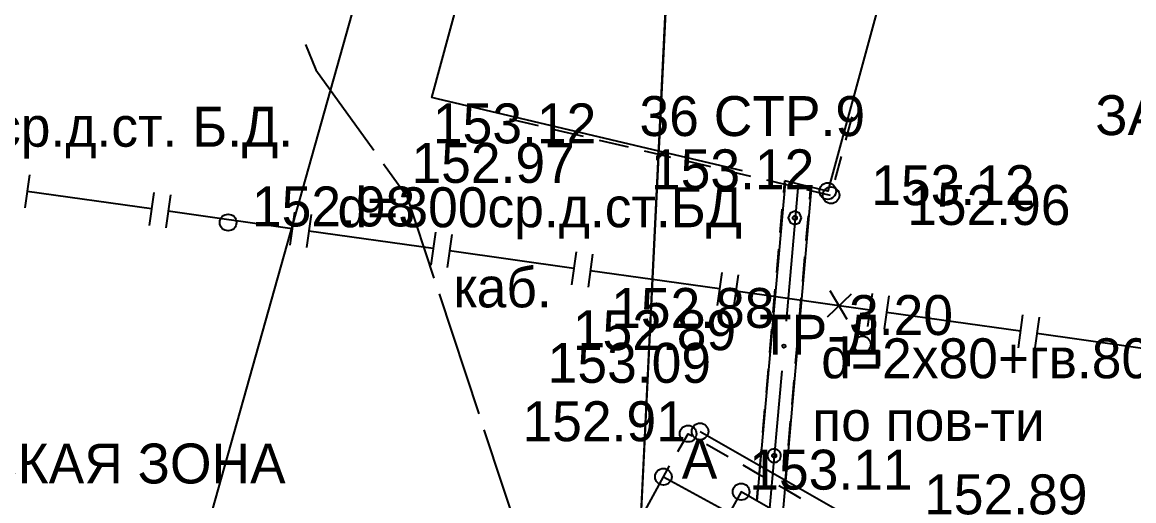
# Model space of a CAD drawing. Header units: metres. Extents: x -2743 to 126, y 13385 to 13916.
# Drawn here: x -1959.83 to -1926.43, y 13708.42 to 13722.8 of the extents above; entities that cross this region are included whole.
import ezdxf

# ---------------------------------------------------------------- set-up
doc = ezdxf.new("R2010")
doc.units = ezdxf.units.M
for name, color, linetype in [('0_геоподоснова', 7, 'Continuous'), ('output[1-12]_3_ДЖКХ-24_03233kl$0$Красные линии', 7, 'Continuous'), ('output[1-12]_3_ДЖКХ-24_03233tp$0$Горизонтали', 7, 'Continuous'), ('output[1-12]_3_ДЖКХ-24_03233tp$0$Граница улицы', 7, 'Continuous'), ('output[1-12]_3_ДЖКХ-24_03233tp$0$Здания', 7, 'Continuous'), ('output[1-12]_3_ДЖКХ-24_03233up$0$Водопровод', 7, 'Continuous'), ('output[1-12]_3_ДЖКХ-24_03233up$0$Газопровод', 7, 'Continuous'), ('output[1-12]_3_ДЖКХ-24_03233up$0$Кабель электрический', 7, 'Continuous'), ('output[1-12]_brd$0$Граница заказа', 7, 'Continuous'), ('output[19-22]_3_ДЖКХ-25_01840tp$0$Бортовой камень', 7, 'Continuous'), ('output[19-22]_3_ДЖКХ-25_01840tp$0$Горизонтали', 7, 'Continuous'), ('output[19-22]_3_ДЖКХ-25_01840tp$0$Граница улицы', 7, 'Continuous'), ('output[19-22]_3_ДЖКХ-25_01840tp$0$Здания', 7, 'Continuous'), ('output[19-22]_3_ДЖКХ-25_01840tp$0$Номер дома', 7, 'Continuous'), ('output[19-22]_3_ДЖКХ-25_01840tp$0$Фонтаны', 7, 'Continuous'), ('output[19-22]_3_ДЖКХ-25_01840up$0$Водосток', 7, 'Continuous'), ('output[19-22]_3_ДЖКХ-25_01840up$0$Газопровод', 7, 'Continuous'), ('output[19-22]_3_ДЖКХ-25_01840up$0$Теплосеть', 7, 'Continuous'), ('output[19-22]_brd$0$Граница заказа', 7, 'Continuous')]:
    doc.layers.add(name, color=color, linetype=linetype)

msp = doc.modelspace()

# ---------------------------------------------------------------- linework, layer by layer
at = {"layer": 'output[1-12]_3_ДЖКХ-24_03233tp$0$Горизонтали'}
msp.add_circle((-1953.642, 13716.782), 0.25, dxfattribs=at)
at = {"layer": 'output[1-12]_3_ДЖКХ-24_03233tp$0$Граница улицы'}
for points in [[(-1945.193, 13719.902), (-1944.329, 13719.696)], [(-1943.842, 13719.58), (-1942.978, 13719.374)], [(-1942.492, 13719.259), (-1941.628, 13719.053)], [(-1941.141, 13718.937), (-1940.709, 13718.834)]]:
    msp.add_lwpolyline(points, dxfattribs=at)
at = {"layer": 'output[1-12]_3_ДЖКХ-24_03233tp$0$Здания'}
msp.add_lwpolyline([(-1940.705, 13718.928), (-1947.363, 13720.502), (-1947.522, 13720.54), (-1944.869, 13730.316), (-1944.712, 13730.278), (-1940.203, 13729.18)], dxfattribs=at)
at = {"layer": 'output[1-12]_3_ДЖКХ-24_03233up$0$Водопровод'}
msp.add_lwpolyline([(-1955.426, 13703.479), (-1946.633, 13734.745)], dxfattribs=at)
at = {"layer": 'output[1-12]_3_ДЖКХ-24_03233up$0$Газопровод'}
for points in [[(-1959.607, 13718.213), (-1959.747, 13717.222)], [(-1955.943, 13717.191), (-1959.677, 13717.718)], [(-1955.873, 13717.687), (-1956.013, 13716.696)], [(-1955.378, 13717.617), (-1955.518, 13716.627)], [(-1951.714, 13716.596), (-1955.448, 13717.122)], [(-1951.644, 13717.091), (-1951.784, 13716.101)], [(-1951.149, 13717.021), (-1951.288, 13716.031)], [(-1947.485, 13716), (-1951.219, 13716.526)], [(-1947.415, 13716.495), (-1947.554, 13715.505)], [(-1946.92, 13716.425), (-1947.059, 13715.435)], [(-1943.256, 13715.404), (-1946.99, 13715.93)], [(-1943.186, 13715.899), (-1943.325, 13714.909)], [(-1942.691, 13715.829), (-1942.83, 13714.839)], [(-1940.893, 13715.071), (-1942.76, 13715.334)]]:
    msp.add_lwpolyline(points, dxfattribs=at)
at = {"layer": 'output[1-12]_3_ДЖКХ-24_03233up$0$Кабель электрический'}
for points in [[(-1951.32, 13722.126), (-1951.009, 13721.365), (-1949.268, 13718.954)], [(-1948.976, 13718.549), (-1948.272, 13717.574), (-1947.46, 13715.111)], [(-1947.303, 13714.636), (-1946.114, 13711.032)], [(-1945.957, 13710.557), (-1944.83, 13707.139), (-1944.709, 13706.984)]]:
    msp.add_lwpolyline(points, dxfattribs=at)
at = {"layer": 'output[1-12]_brd$0$Граница заказа'}
msp.add_lwpolyline([(-1548.477, 13587.979), (-1676.866, 13613.821), (-1826.623, 13646.49), (-1941.493, 13702.811), (-1939.549, 13742.563), (-1946.321, 13757.807), (-2014.549, 13775.285), (-2049.484, 13776.598), (-2061.844, 13786.697), (-2071.032, 13788.68), (-2071.376, 13780.544), (-2071.931, 13777.299), (-2073.348, 13774.272), (-2077.472, 13770.511), (-2078.904, 13770.009), (-2095.38, 13773.45), (-2141.494, 13783.622), (-2188.318, 13793.951), (-2191.54, 13794.789), (-2200.754, 13795.888), (-2200.859, 13795.91), (-2208.042, 13797.44), (-2324.427, 13822.225)], dxfattribs=at)
at = {"layer": 'output[19-22]_3_ДЖКХ-25_01840tp$0$Бортовой камень'}
for points in [[(-1935.085, 13719.252), (-1934.895, 13719.961)], [(-1940.709, 13718.834), (-1940.352, 13718.749)], [(-1935.404, 13718.06), (-1935.214, 13718.769)], [(-1939.866, 13718.633), (-1939.152, 13718.463)], [(-1938.665, 13718.347), (-1937.951, 13718.177)], [(-1937.465, 13718.061), (-1936.928, 13717.933), (-1936.751, 13717.891)], [(-1936.264, 13717.776), (-1936.141, 13717.746), (-1935.55, 13717.606)], [(-1940.129, 13709.902), (-1939.822, 13710.437), (-1939.704, 13710.37)], [(-1939.27, 13710.121), (-1938.617, 13709.748)], [(-1940.565, 13709.142), (-1940.378, 13709.468)], [(-1938.183, 13709.5), (-1937.685, 13709.215), (-1937.53, 13709.126)], [(-1937.096, 13708.878), (-1936.92, 13708.777), (-1936.442, 13708.504)]]:
    msp.add_lwpolyline(points, dxfattribs=at)
at = {"layer": 'output[19-22]_3_ДЖКХ-25_01840tp$0$Горизонтали'}
for centre in [(-1935.627, 13717.727), (-1935.527, 13717.6), (-1939.822, 13710.437), (-1940.565, 13709.142), (-1938.229, 13708.693)]:
    msp.add_circle(centre, 0.25, dxfattribs=at)
at = {"layer": 'output[19-22]_3_ДЖКХ-25_01840tp$0$Здания'}
for points in [[(-1940.203, 13729.18), (-1932.982, 13727.422), (-1934.166, 13723.082), (-1935.627, 13717.727), (-1936.132, 13717.846), (-1936.919, 13718.033)], [(-1938.184, 13718.332), (-1940.705, 13718.928)], [(-1941.245, 13707.884), (-1940.565, 13709.142), (-1938.578, 13708.055)], [(-1914.022, 13689.342), (-1911.682, 13693.488), (-1912.516, 13693.966), (-1923.052, 13700), (-1923.702, 13700.373), (-1926.26, 13701.838), (-1936.615, 13707.768), (-1936.989, 13707.983), (-1937.754, 13708.421), (-1938.229, 13708.693), (-1938.578, 13708.055), (-1940.751, 13704.084), (-1941.391, 13702.915), (-1941.458, 13702.794)]]:
    msp.add_lwpolyline(points, dxfattribs=at)
at = {"layer": 'output[19-22]_3_ДЖКХ-25_01840tp$0$Фонтаны'}
for points in [[(-1936.949, 13717.681), (-1936.928, 13717.933), (-1936.919, 13718.033)], [(-1936.164, 13717.479), (-1936.141, 13717.746), (-1936.132, 13717.846)], [(-1937.054, 13716.479), (-1937.035, 13716.702), (-1936.993, 13717.183)], [(-1936.414, 13716.921), (-1936.472, 13717.062), (-1936.612, 13717.121), (-1936.753, 13717.065), (-1936.814, 13716.926), (-1936.76, 13716.784), (-1936.621, 13716.721), (-1936.479, 13716.774), (-1936.414, 13716.921)], [(-1936.271, 13716.246), (-1936.253, 13716.46), (-1936.207, 13716.981)], [(-1937.158, 13715.278), (-1937.097, 13715.981)], [(-1936.378, 13715.013), (-1936.314, 13715.748)], [(-1937.263, 13714.077), (-1937.202, 13714.78)], [(-1936.485, 13713.78), (-1936.422, 13714.515)], [(-1937.367, 13712.875), (-1937.306, 13713.578)], [(-1936.593, 13712.547), (-1936.529, 13713.282)], [(-1937.472, 13711.674), (-1937.41, 13712.377)], [(-1936.7, 13711.314), (-1936.636, 13712.049)], [(-1937.576, 13710.472), (-1937.515, 13711.176)], [(-1936.807, 13710.081), (-1936.743, 13710.816)], [(-1937.68, 13709.271), (-1937.619, 13709.974)], [(-1937.035, 13709.776), (-1937.039, 13709.816), (-1937.051, 13709.854), (-1937.07, 13709.889), (-1937.096, 13709.92), (-1937.127, 13709.944), (-1937.163, 13709.962), (-1937.201, 13709.973), (-1937.241, 13709.976), (-1937.281, 13709.971), (-1937.318, 13709.958), (-1937.353, 13709.938), (-1937.383, 13709.911), (-1937.406, 13709.879), (-1937.424, 13709.843), (-1937.433, 13709.804), (-1937.435, 13709.764), (-1937.428, 13709.725), (-1937.414, 13709.687), (-1937.393, 13709.653), (-1937.365, 13709.624), (-1937.333, 13709.602), (-1937.296, 13709.586), (-1937.257, 13709.577), (-1937.217, 13709.577), (-1937.178, 13709.584), (-1937.141, 13709.6), (-1937.108, 13709.622), (-1937.08, 13709.65), (-1937.058, 13709.684), (-1937.043, 13709.721), (-1937.036, 13709.76), (-1937.035, 13709.776)], [(-1936.914, 13708.848), (-1936.85, 13709.583)], [(-1937.754, 13708.421), (-1937.724, 13708.773)]]:
    msp.add_lwpolyline(points, dxfattribs=at)
for centre, radius in [((-1936.614, 13716.921), 0.0625), ((-1934.586, 13713.12), 0.25), ((-1939.464, 13710.505), 0.25), ((-1937.235, 13709.776), 0.0625)]:
    msp.add_circle(centre, radius, dxfattribs=at)
at = {"layer": 'output[19-22]_3_ДЖКХ-25_01840up$0$Водосток'}
msp.add_lwpolyline([(-1939.464, 13710.505), (-1933.925, 13707.336)], dxfattribs=at)
at = {"layer": 'output[19-22]_3_ДЖКХ-25_01840up$0$Газопровод'}
for points in [[(-1938.811, 13715.283), (-1938.951, 13714.292)], [(-1938.316, 13715.213), (-1938.456, 13714.223)], [(-1938.881, 13714.788), (-1940.893, 13715.071)], [(-1934.361, 13714.151), (-1938.386, 13714.718)], [(-1935.638, 13713.951), (-1934.913, 13714.64)], [(-1935.044, 13713.869), (-1935.557, 13714.728)], [(-1934.291, 13714.646), (-1934.43, 13713.656)], [(-1933.796, 13714.576), (-1933.935, 13713.586)], [(-1929.84, 13713.514), (-1933.866, 13714.081)], [(-1929.771, 13714.009), (-1929.91, 13713.019)], [(-1929.276, 13713.939), (-1929.415, 13712.949)], [(-1925.32, 13712.877), (-1929.345, 13713.444)]]:
    msp.add_lwpolyline(points, dxfattribs=at)
at = {"layer": 'output[19-22]_3_ДЖКХ-25_01840up$0$Теплосеть'}
for points in [[(-1936.91, 13717.971), (-1937.754, 13708.423)], [(-1936.114, 13717.901), (-1936.99, 13707.982)], [(-1936.512, 13717.936), (-1936.876, 13713.816)], [(-1937.008, 13712.322), (-1937.372, 13708.202)]]:
    msp.add_lwpolyline(points, dxfattribs=at)
msp.add_circle((-1936.942, 13713.069), 0.05, dxfattribs=at)
at = {"layer": 'output[19-22]_brd$0$Граница заказа'}
msp.add_lwpolyline([(-1939.549, 13742.563), (-1941.493, 13702.811)], dxfattribs=at)

# ---------------------------------------------------------------- texts
at = {"layer": '0_геоподоснова'}
msp.add_text('ЗАЩИТНАЯ ЗОНА', height=1.2, dxfattribs=at).set_placement((-1927.587, 13719.408))
at = {"layer": 'output[1-12]_3_ДЖКХ-24_03233kl$0$Красные линии'}
msp.add_text('ТЕХНИЧЕСКАЯ ЗОНА', height=1.2, dxfattribs=at).set_placement((-1968.701, 13708.941))
at = {"layer": 'output[1-12]_3_ДЖКХ-24_03233tp$0$Горизонтали'}
for s, p in [('153.12', (-1947.489, 13719.16)), ('152.97', (-1948.135, 13717.974)), ('152.98', (-1952.927, 13716.665))]:
    msp.add_text(s, height=1.2, dxfattribs=at).set_placement(p)
at = {"layer": 'output[1-12]_3_ДЖКХ-24_03233up$0$Газопровод'}
msp.add_text('d=300ср.д.ст. Б.Д.', height=1.2, dxfattribs=at).set_placement((-1965.181, 13719.059))
at = {"layer": 'output[1-12]_3_ДЖКХ-24_03233up$0$Кабель электрический'}
msp.add_text('каб.', height=1.2, dxfattribs=at).set_placement((-1946.878, 13714.232))
at = {"layer": 'output[19-22]_3_ДЖКХ-25_01840tp$0$Горизонтали'}
for s, p in [('153.12', (-1940.938, 13717.78)), ('153.12', (-1934.318, 13717.304)), ('152.96', (-1933.242, 13716.708)), ('152.89', (-1943.286, 13712.947)), ('153.09', (-1944.041, 13711.965)), ('152.91', (-1944.798, 13710.211)), ('153.11', (-1937.985, 13708.756)), ('152.89', (-1932.732, 13708.013))]:
    msp.add_text(s, height=1.2, dxfattribs=at).set_placement(p)
at = {"layer": 'output[19-22]_3_ДЖКХ-25_01840tp$0$Граница улицы'}
msp.add_text('А', height=1.2, dxfattribs=at).set_placement((-1940.014, 13709.083))
at = {"layer": 'output[19-22]_3_ДЖКХ-25_01840tp$0$Номер дома'}
msp.add_text('36 СТР.9', height=1.2, dxfattribs=at).set_placement((-1941.283, 13719.38))
at = {"layer": 'output[19-22]_3_ДЖКХ-25_01840tp$0$Фонтаны'}
for s, p in [('152.88', (-1942.135, 13713.614)), ('3.20', (-1934.987, 13713.401)), ('ТР-Д', (-1937.691, 13712.808))]:
    msp.add_text(s, height=1.2, dxfattribs=at).set_placement(p)
at = {"layer": 'output[19-22]_3_ДЖКХ-25_01840up$0$Газопровод'}
msp.add_text('d=300ср.д.ст.БД', height=1.2, dxfattribs=at).set_placement((-1950.357, 13716.64))
at = {"layer": 'output[19-22]_3_ДЖКХ-25_01840up$0$Теплосеть'}
for s, p in [('d=2х80+гв.80+каб.', (-1935.824, 13712.102)), ('по пов-ти', (-1936.092, 13710.221))]:
    msp.add_text(s, height=1.2, dxfattribs=at).set_placement(p)

doc.saveas('drawing.dxf')
